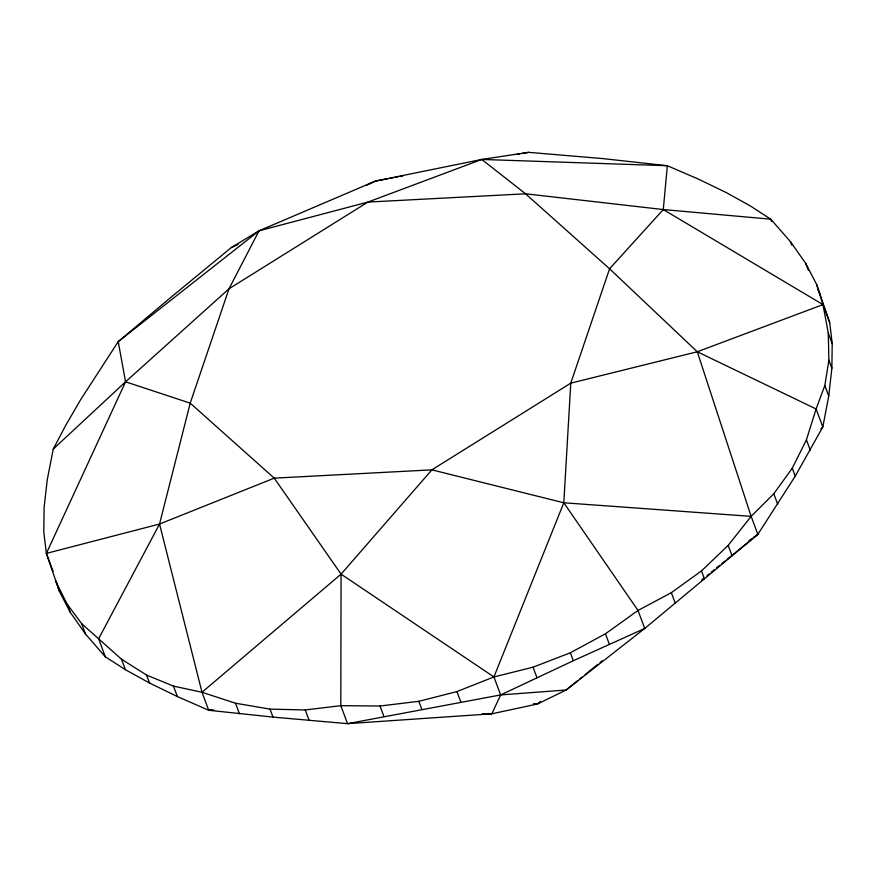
<?xml version="1.0" encoding="UTF-8"?>
<svg xmlns="http://www.w3.org/2000/svg" width="876" height="876" viewBox="0 0 876 876"><rect width="100%" height="100%" fill="white"/><g stroke="black" fill="none" stroke-linecap="round" stroke-linejoin="round"><path stroke-width="1.31" d="M53.261 449.049L125.564 381.816L190.212 403.146L274.243 478.143L341.071 574.141L340.808 705.673L347.542 723.664L491.83 713.809L537.492 703.997L566.137 690.003L644.736 628.453L757.871 534.349L795.255 476.139L822.827 426.951L828.74 396.051L831.872 368.194L832.2 343.633L829.714 322.598L816.673 284.547L805.778 263.49L790.426 241.634L770.76 219.197L750.568 206.068L726.445 192.687L698.621 179.197L667.359 165.728L602.973 158.611L528.546 152.336L481.767 159.443L375.432 181.069L259.033 230.804L231.352 247.547L171.51 296.833L118.216 341.651L80.723 399.555L65.656 425.484L53.261 449.049L47.26 479.72L44.096 507.511L43.8 532.148L46.373 553.402L59.327 591.223L70.189 612.215L85.574 634.136L105.328 656.803L125.432 669.713L149.522 683.017L177.379 696.573L208.718 710.272L273.005 717.094L347.542 723.664L500.645 694.931L566.137 690.003L577.788 680.543M482.26 713.688L491.83 713.809L500.645 694.931L493.922 676.94L563.805 502.78L570.78 383.14L609.576 268.79L663.285 209.55L667.359 165.728L481.767 159.443L367.898 202.082L259.033 230.804L118.216 341.651L125.564 381.816L46.373 553.402L53.097 571.393M55.418 580.755L67.211 604.243L81.654 623.668L121.512 659.234L146.544 675.046L173.459 686.105L201.995 692.281L235.502 703.22L270.027 709.133L305.242 709.954L340.808 705.673L380.009 706.023L418.848 701.304L456.933 691.58L493.922 676.94L533.057 667.194L570.353 652.773L605.447 633.797L638.013 610.462L671.334 592.669L701.49 570.911L728.175 545.387L751.137 516.358L773.793 493.779L792.276 468.178L806.424 439.818L816.093 408.961L824.82 385.582L828.893 360.233L828.28 333.154L822.98 304.607L816.673 284.547M105.328 656.803L98.605 638.812L159.541 524.034L190.212 403.146L229.008 288.795L259.033 230.804M214.193 710.348L208.718 710.272L201.995 692.281L341.071 574.141L431.879 469.854L570.78 383.14L697.274 351.769L822.98 304.607L829.714 322.598M820.889 428.879L822.827 426.951L816.093 408.961L697.274 351.769L609.576 268.79L525.545 193.793L481.767 159.443M125.564 381.816L229.008 288.795L367.898 202.082L525.545 193.793L663.285 209.55L770.76 219.197L771.647 221.595M540.547 701.315L537.492 703.997L533.407 703.735M579.901 678.823L582.025 677.104M585.201 674.52L597.914 664.205M600.027 662.486L602.151 660.767M701.72 579.923L703.844 578.204M707.02 575.631L709.144 573.911M711.257 572.192L714.433 569.608M716.557 567.889L719.733 565.305M721.857 563.586L725.032 561.012M727.146 559.293L757.871 534.349L751.137 516.358L697.274 351.769M749.013 540.678L751.225 539.101M753.437 537.514L757.871 534.349M500.645 694.931L573.331 660.734L644.736 628.453L638.013 610.462L563.805 502.78L431.879 469.854L274.243 478.143L159.541 524.034L46.373 553.402M366.332 185.329L375.432 181.069L387.849 178.77M231.352 247.547L237.965 244.535M517.147 154.504L519.424 154.077M521.702 153.639L528.546 152.336M390.324 178.31L392.809 177.85M395.295 177.39L397.77 176.93M400.255 176.47L402.741 176.01M208.718 710.272L212.824 710.031M563.805 502.78L751.137 516.358M663.285 209.55L822.98 304.607M341.071 574.141L493.922 676.94M817.626 289.135L820.582 295.026M805.778 263.49L808.34 270.312M828.28 333.154L832.2 343.633M790.426 241.634L791.74 245.127M828.893 360.233L831.872 368.194M824.82 385.582L828.74 396.051M806.424 439.818L810.344 450.297M792.276 468.178L795.255 476.139M773.793 493.779L777.702 504.258M728.175 545.387L732.095 555.866M701.49 570.911L704.468 578.872M671.334 592.669L675.254 603.148M605.447 633.797L609.367 644.276M570.353 652.773L573.331 660.734M533.057 667.194L536.977 677.674M456.933 691.58L460.853 702.059M418.848 701.304L421.827 709.275M380.009 706.023L383.929 716.502M305.242 709.954L309.162 720.422M270.027 709.133L273.005 717.094M235.502 703.22L239.411 713.699M173.459 686.105L177.379 696.573M146.544 675.046L149.522 683.017M121.512 659.234L125.432 669.713M81.654 623.668L85.574 634.136M67.211 604.243L70.189 612.215M56.217 581.314L59.327 591.223M159.541 524.034L201.995 692.281"/></g></svg>
